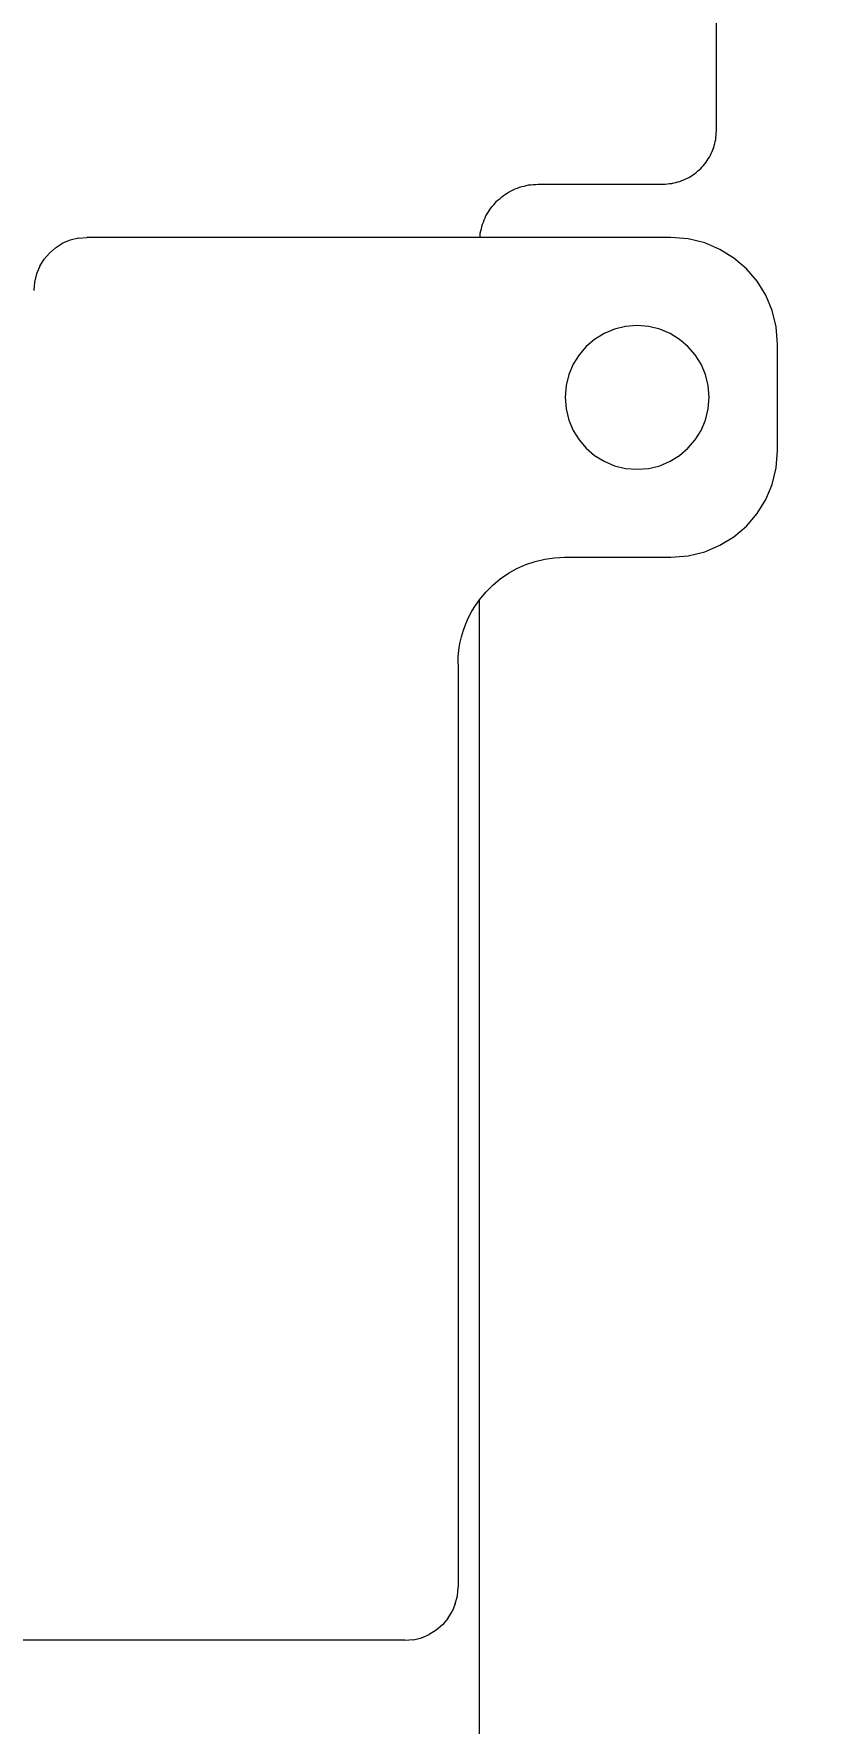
# Model space of a CAD drawing. Header units: millimetres. Extents: x 1863 to 2194, y 977 to 1295.
# Drawn here: x 1921.31 to 1928.61, y 1173.08 to 1188.93 of the extents above; entities that cross this region are included whole.
import ezdxf

# ---------------------------------------------------------------- set-up
doc = ezdxf.new("R2010")
doc.units = ezdxf.units.MM
doc.layers.add('2', color=7, linetype='Continuous', true_color=0xffffff)
doc.layers.add('BMLJ', color=4, linetype='Continuous')
doc.styles.get("Standard").update_dxf_attribs({"font": 'txt', "bigfont": 'gbcbig.shx'})
doc.dimstyles.new('ISO-25', dxfattribs={"dimtxt": 2.5, "dimasz": 2.5, "dimexe": 1.25, "dimexo": 0.625, "dimtad": 1, "dimtxsty": 'Standard', "dimcen": 2.5, "dimadec": 0, "dimazin": 0, "dimtfac": 1, "dimtmove": 0, "dimatfit": 3, "dimfxl": 1, "dimarcsym": 0})

# ---------------------------------------------------------------- blocks, each defined once
blk = doc.blocks.new('*D8')
at = {"layer": 'BMLJ', "color": 0, "lineweight": -2, "transparency": 16777216}
for p, q in [((2012.465, 1238.46), (1865.418, 1238.46)), ((1866.668, 1235.96), (1866.668, 1154.96)), ((2012.465, 1152.46), (1865.418, 1152.46))]:
    blk.add_line(p, q, dxfattribs=at)
at = {"layer": 'BMLJ', "color": 0, "transparency": 16777216}
for points in [[(1866.251, 1235.96), (1867.084, 1235.96), (1866.668, 1238.46)], [(1866.251, 1154.96), (1867.084, 1154.96), (1866.668, 1152.46)]]:
    blk.add_solid(points, dxfattribs=at)
at = {"layer": 'BMLJ', "color": 0, "transparency": 16777216, "insert": (1864.793, 1195.46), "char_height": 2.5, "attachment_point": 5, "rotation": 90}
blk.add_mtext('86', dxfattribs=at)

msp = doc.modelspace()

# ---------------------------------------------------------------- linework, layer by layer
at = {"layer": '2', "color": 35, "linetype": 'Continuous', "lineweight": 18}
for p, q in [((1921.458, 1186.871), (1921.516, 1186.921)), ((1921.516, 1186.921), (1921.582, 1186.962)), ((1921.654, 1186.992), (1921.582, 1186.962)), ((1921.73, 1187.011), (1921.654, 1186.992)), ((1921.73, 1187.011), (1921.811, 1187.018)), ((1927.292, 1187.017), (1921.811, 1187.017)), ((1927.455, 1187.004), (1927.292, 1187.017)), ((1927.609, 1186.966), (1927.455, 1187.004)), ((1927.752, 1186.905), (1927.609, 1186.966)), ((1927.883, 1186.824), (1927.752, 1186.905)), ((1921.368, 1186.748), (1921.337, 1186.676)), ((1921.368, 1186.748), (1921.408, 1186.813)), ((1921.458, 1186.871), (1921.408, 1186.813)), ((1928, 1186.724), (1927.883, 1186.824)), ((1921.318, 1186.599), (1921.312, 1186.518)), ((1921.337, 1186.676), (1921.318, 1186.599)), ((1928.1, 1186.607), (1928, 1186.724)), ((1928.181, 1186.477), (1928.1, 1186.607)), ((1928.242, 1186.333), (1928.181, 1186.477)), ((1928.28, 1186.179), (1928.242, 1186.333)), ((1926.664, 1186.116), (1926.575, 1186.061)), ((1926.761, 1186.157), (1926.664, 1186.116)), ((1926.864, 1186.182), (1926.761, 1186.157)), ((1926.974, 1186.191), (1926.864, 1186.182)), ((1927.083, 1186.182), (1926.974, 1186.191)), ((1927.187, 1186.157), (1927.083, 1186.182)), ((1927.284, 1186.116), (1927.187, 1186.157)), ((1927.372, 1186.061), (1927.284, 1186.116)), ((1928.293, 1186.017), (1928.28, 1186.179)), ((1926.496, 1185.994), (1926.429, 1185.915)), ((1926.575, 1186.061), (1926.496, 1185.994)), ((1927.451, 1185.994), (1927.372, 1186.061)), ((1927.519, 1185.915), (1927.451, 1185.994)), ((1928.293, 1185.017), (1928.293, 1186.017)), ((1926.374, 1185.827), (1926.333, 1185.73)), ((1926.429, 1185.915), (1926.374, 1185.827)), ((1927.574, 1185.827), (1927.519, 1185.915)), ((1927.615, 1185.73), (1927.574, 1185.827)), ((1926.333, 1185.73), (1926.307, 1185.627)), ((1927.641, 1185.627), (1927.615, 1185.73)), ((1926.307, 1185.627), (1926.298, 1185.518)), ((1926.298, 1185.518), (1926.307, 1185.408)), ((1927.649, 1185.518), (1927.641, 1185.627)), ((1927.641, 1185.408), (1927.649, 1185.518)), ((1926.307, 1185.408), (1926.333, 1185.304)), ((1927.615, 1185.304), (1927.641, 1185.408)), ((1926.333, 1185.304), (1926.374, 1185.207)), ((1926.374, 1185.207), (1926.429, 1185.118)), ((1927.519, 1185.118), (1927.574, 1185.207)), ((1927.574, 1185.207), (1927.615, 1185.304)), ((1926.429, 1185.118), (1926.496, 1185.039)), ((1926.496, 1185.039), (1926.575, 1184.972)), ((1927.372, 1184.972), (1927.451, 1185.039)), ((1927.451, 1185.039), (1927.519, 1185.118)), ((1928.28, 1184.855), (1928.293, 1185.017)), ((1926.575, 1184.972), (1926.664, 1184.917)), ((1926.664, 1184.917), (1926.761, 1184.876)), ((1926.761, 1184.876), (1926.864, 1184.851)), ((1926.864, 1184.851), (1926.974, 1184.842)), ((1926.974, 1184.842), (1927.083, 1184.851)), ((1927.083, 1184.851), (1927.187, 1184.876)), ((1927.187, 1184.876), (1927.284, 1184.917)), ((1927.284, 1184.917), (1927.372, 1184.972)), ((1928.242, 1184.701), (1928.28, 1184.855)), ((1928.181, 1184.558), (1928.242, 1184.701)), ((1928.1, 1184.427), (1928.181, 1184.558)), ((1928, 1184.31), (1928.1, 1184.427)), ((1927.752, 1184.129), (1927.883, 1184.21)), ((1927.883, 1184.21), (1928, 1184.31)), ((1927.455, 1184.03), (1927.609, 1184.068)), ((1927.609, 1184.068), (1927.752, 1184.129)), ((1925.766, 1183.867), (1925.846, 1183.912)), ((1925.846, 1183.912), (1925.93, 1183.949)), ((1925.93, 1183.949), (1926.018, 1183.978)), ((1926.018, 1183.978), (1926.107, 1184)), ((1926.107, 1184), (1926.199, 1184.013)), ((1926.199, 1184.013), (1926.293, 1184.017)), ((1926.293, 1184.017), (1927.292, 1184.017)), ((1927.292, 1184.017), (1927.455, 1184.03)), ((1925.554, 1183.69), (1925.619, 1183.756)), ((1925.619, 1183.756), (1925.69, 1183.815)), ((1925.69, 1183.815), (1925.766, 1183.867)), ((1925.457, 1183.565), (1925.494, 1183.618)), ((1925.494, 1183.618), (1925.554, 1183.69)), ((1925.367, 1183.394), (1925.393, 1183.453)), ((1925.393, 1183.453), (1925.423, 1183.51)), ((1925.423, 1183.51), (1925.457, 1183.565)), ((1925.312, 1183.209), (1925.327, 1183.272)), ((1925.327, 1183.272), (1925.345, 1183.334)), ((1925.345, 1183.334), (1925.367, 1183.394)), ((1925.296, 1183.081), (1925.302, 1183.146)), ((1925.302, 1183.146), (1925.312, 1183.209)), ((1925.294, 1183.017), (1925.296, 1183.081)), ((1925.294, 1183.017), (1925.294, 1174.356)), ((1925.268, 1174.198), (1925.287, 1174.275)), ((1925.287, 1174.275), (1925.294, 1174.356)), ((1925.197, 1174.06), (1925.147, 1174.002)), ((1925.197, 1174.06), (1925.238, 1174.126)), ((1925.268, 1174.198), (1925.238, 1174.126)), ((1924.952, 1173.88), (1925.024, 1173.911)), ((1925.089, 1173.952), (1925.024, 1173.911)), ((1925.147, 1174.002), (1925.089, 1173.952)), ((1924.795, 1173.857), (1920.556, 1173.857)), ((1924.875, 1173.862), (1924.795, 1173.855)), ((1924.875, 1173.862), (1924.952, 1173.88))]:
    msp.add_line(p, q, dxfattribs=at)
for points, degree in [([(1927.719, 1188.017), (1927.719, 1200.235)], 1), ([(1927.712, 1187.936), (1927.714, 1187.963), (1927.716, 1187.99), (1927.719, 1188.017)], 3), ([(1927.663, 1187.788), (1927.673, 1187.812), (1927.683, 1187.835), (1927.693, 1187.859)], 3), ([(1927.693, 1187.859), (1927.699, 1187.885), (1927.706, 1187.911), (1927.712, 1187.936)], 3), ([(1927.572, 1187.664), (1927.588, 1187.683), (1927.605, 1187.703), (1927.622, 1187.722)], 3), ([(1927.622, 1187.722), (1927.635, 1187.744), (1927.649, 1187.766), (1927.663, 1187.788)], 3), ([(1927.299, 1187.524), (1927.325, 1187.53), (1927.351, 1187.536), (1927.376, 1187.543)], 3), ([(1927.376, 1187.543), (1927.4, 1187.553), (1927.424, 1187.563), (1927.448, 1187.573)], 3), ([(1927.448, 1187.573), (1927.47, 1187.587), (1927.492, 1187.6), (1927.513, 1187.614)], 3), ([(1927.513, 1187.614), (1927.533, 1187.63), (1927.552, 1187.647), (1927.572, 1187.664)], 3), ([(1925.656, 1187.356), (1925.677, 1187.375), (1925.698, 1187.393), (1925.72, 1187.411)], 3), ([(1925.72, 1187.411), (1925.744, 1187.426), (1925.768, 1187.441), (1925.792, 1187.456)], 3), ([(1925.792, 1187.456), (1925.818, 1187.467), (1925.844, 1187.478), (1925.871, 1187.489)], 3), ([(1925.871, 1187.489), (1925.899, 1187.496), (1925.927, 1187.503), (1925.955, 1187.51)], 3), ([(1925.955, 1187.51), (1925.985, 1187.512), (1926.015, 1187.515), (1926.045, 1187.517)], 3), ([(1926.045, 1187.517), (1927.218, 1187.517)], 1), ([(1927.218, 1187.517), (1927.245, 1187.519), (1927.272, 1187.521), (1927.299, 1187.524)], 3), ([(1925.523, 1187.141), (1925.534, 1187.168), (1925.545, 1187.194), (1925.556, 1187.22)], 3), ([(1925.556, 1187.22), (1925.571, 1187.244), (1925.586, 1187.268), (1925.601, 1187.292)], 3), ([(1925.601, 1187.292), (1925.619, 1187.314), (1925.637, 1187.335), (1925.656, 1187.356)], 3), ([(1925.499, 1187.017), (1925.5, 1187.03), (1925.501, 1187.043), (1925.502, 1187.057)], 3), ([(1925.502, 1187.057), (1925.509, 1187.085), (1925.516, 1187.113), (1925.523, 1187.141)], 3), ([(1925.495, 1169.885), (1925.495, 1183.619)], 1)]:
    msp.add_open_spline(points, degree=degree, dxfattribs=at)

# ---------------------------------------------------------------- dimensions: what is measured, and where the dimension line sits
at = {"layer": 'BMLJ'}
dim = msp.add_linear_dim(base=(1866.668, 1152.46), p1=(2013.09, 1238.46), p2=(2013.09, 1152.46), angle=90, dimstyle='ISO-25', dxfattribs=at)
dim.commit()
dim.dimension.update_dxf_attribs({"geometry": '*D8', "text_midpoint": (1864.793, 1195.46)})

doc.saveas('drawing.dxf')
